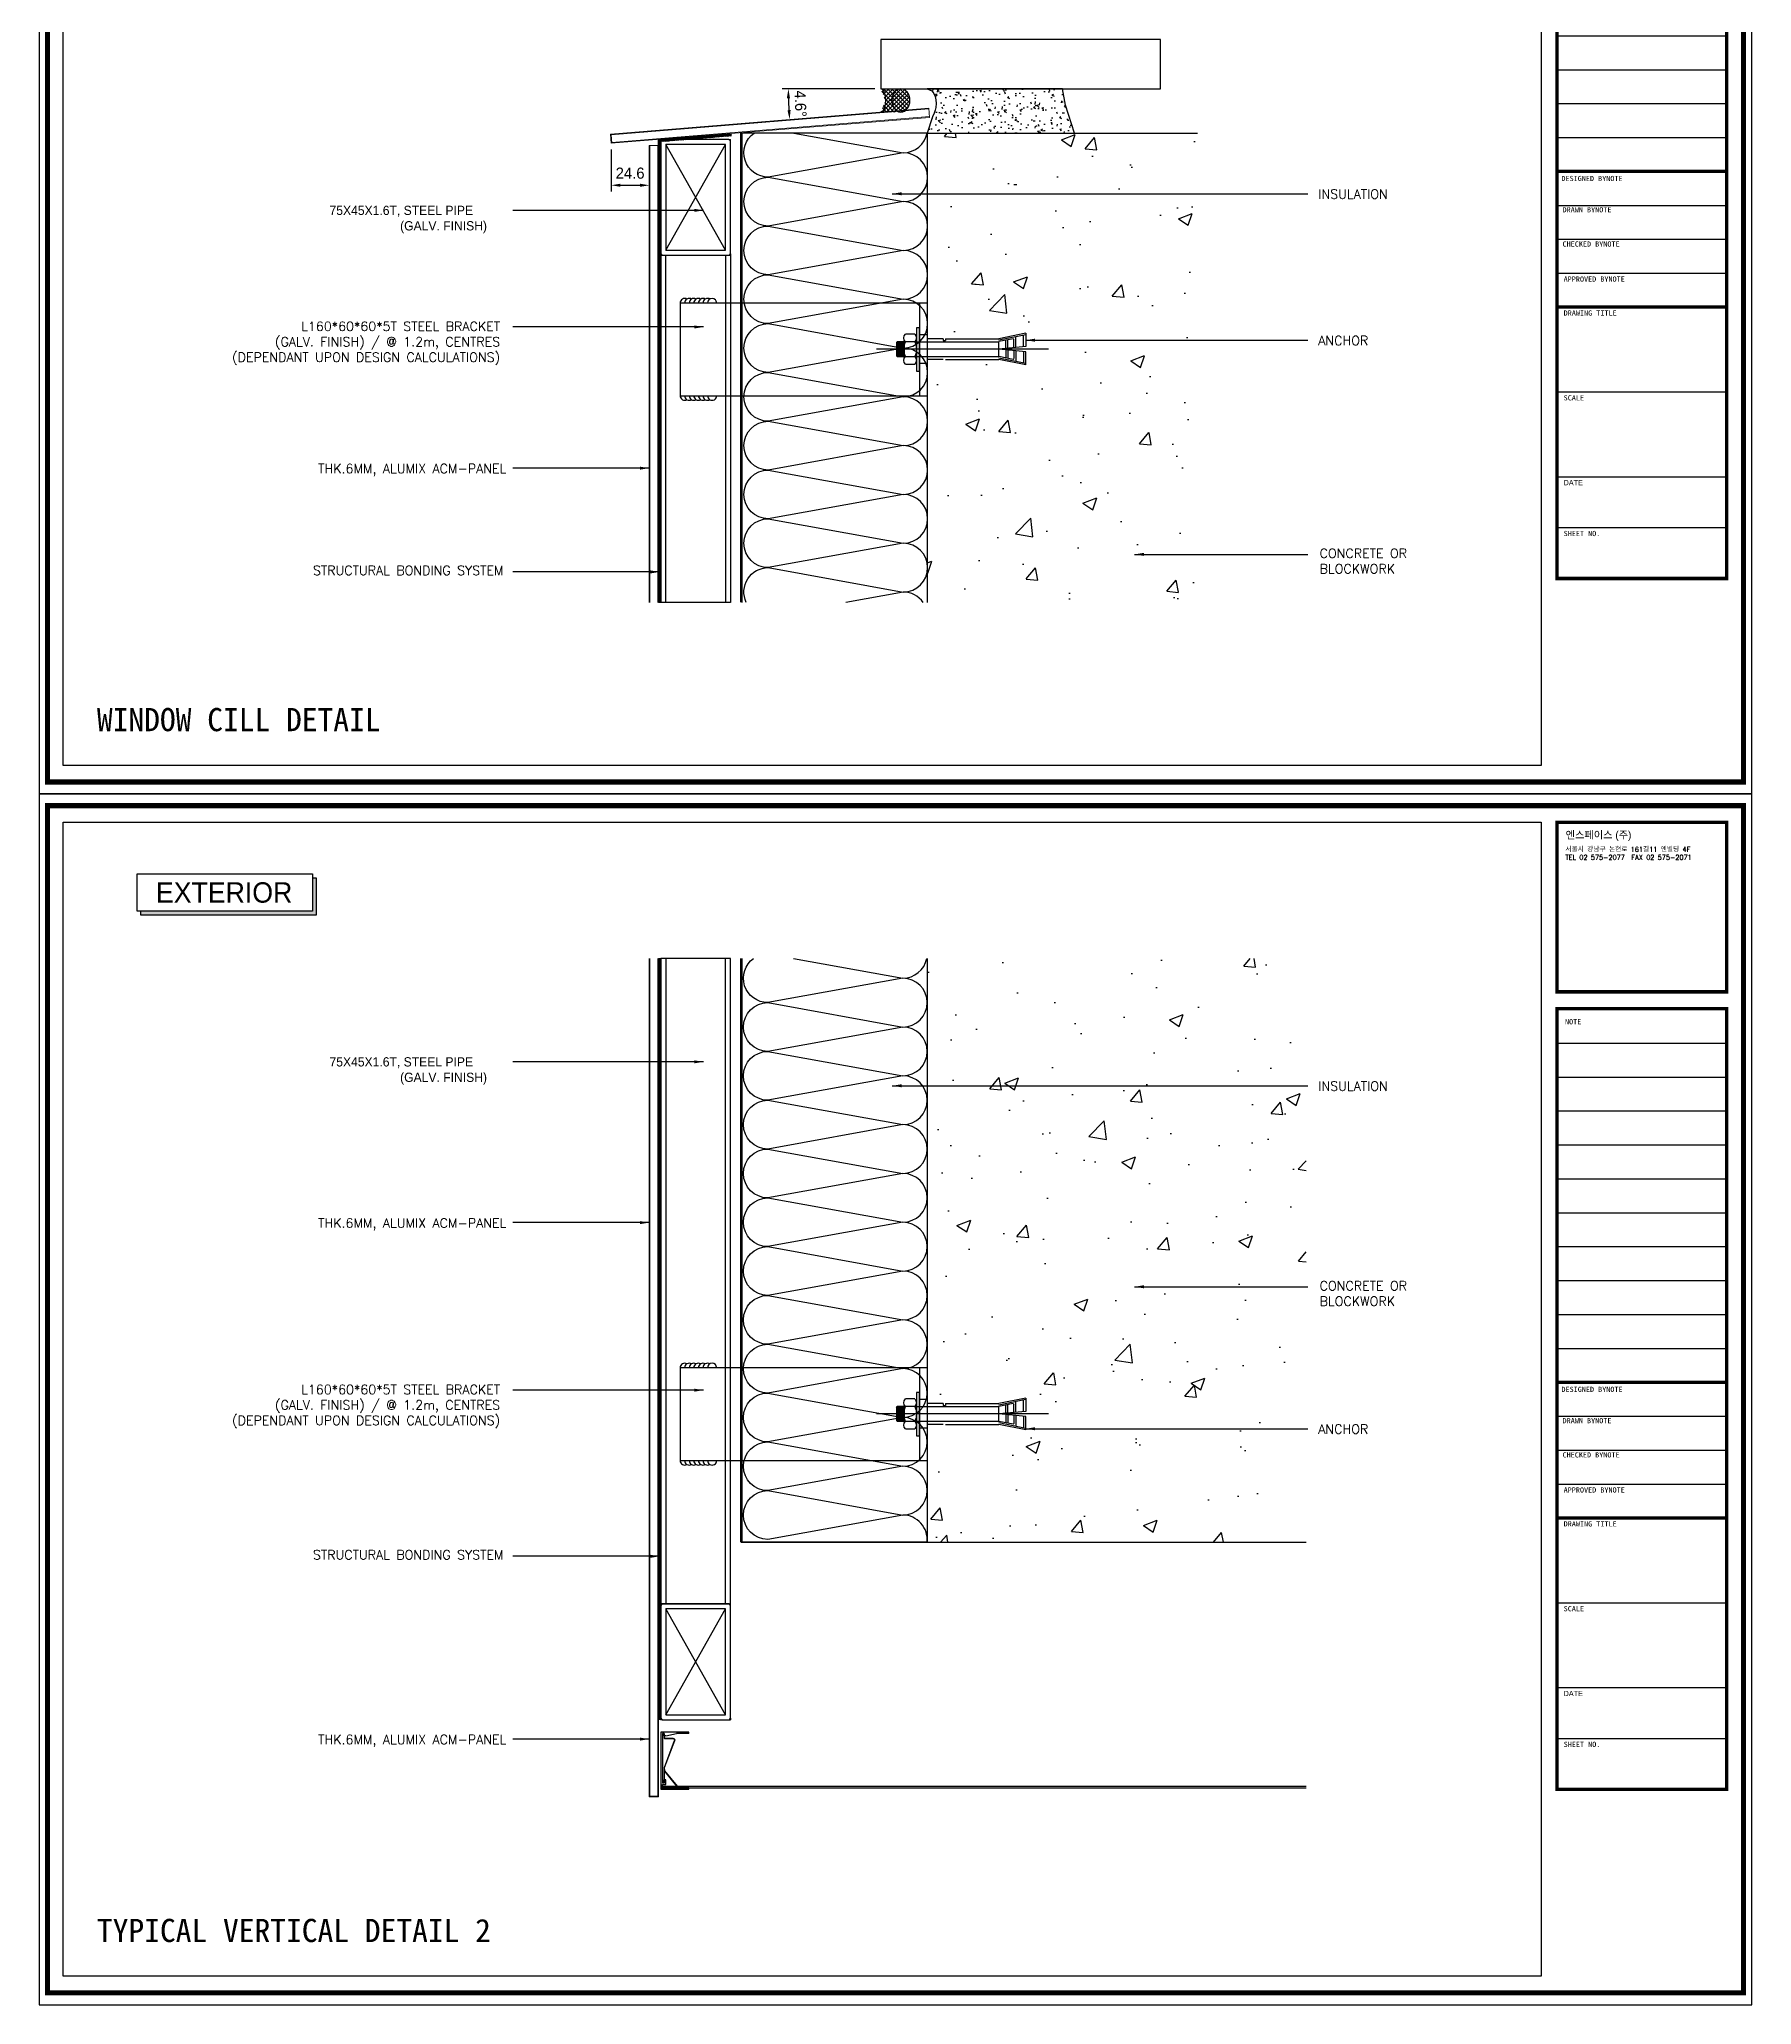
# Model space of a CAD drawing. Header units: millimetres. Extents: x 7297 to 60227, y -7497 to 19324.
# Drawn here: x 8487 to 9596, y 13225 to 14497 of the extents above; entities that cross this region are included whole.
import ezdxf

# ---------------------------------------------------------------- set-up
doc = ezdxf.new("R2010")
doc.units = ezdxf.units.MM
doc.linetypes.add('HIDDEN', pattern=[0.375, 0.25, -0.125])
doc.layers.add('NS_AL_PANEL', color=32, linetype='Continuous', lineweight=9)
for name, color, linetype in [('NS_BRACKET_NUTS', 1, 'Continuous'), ('NS_COL_L-GREY', 8, 'Continuous'), ('NS_COL_MAGENTA', 6, 'Continuous'), ('NS_COL_WHITE', 7, 'Continuous'), ('NS_CON', 8, 'Continuous'), ('NS_CON_LINE', 2, 'Continuous'), ('NS_DIM', 1, 'Continuous'), ('NS_FORM', 7, 'Continuous'), ('NS_FRAME', 253, 'Continuous'), ('NS_GASKET_3M', 150, 'Continuous'), ('NS_INSUL', 8, 'Continuous'), ('NS_PIPE_FRAME', 2, 'Continuous'), ('NS_TEXT', 2, 'Continuous'), ('NS_TEXT_TITLE', 141, 'Continuous'), ('NS_WATERPROOF', 150, 'Continuous'), ('NS_WELD', 1, 'Continuous')]:
    doc.layers.add(name, color=color, linetype=linetype)
doc.styles.add('Expo M', font='Expo M.ttf')
doc.styles.add('HGTXT', font='romans.shx', dxfattribs={"bigfont": 'whgtxt.shx'})
doc.styles.add('HY울릉도L', font='')
doc.styles.add('style1', font='simplex.shx')
doc.styles.get('HY울릉도L').set_extended_font_data('Dotum')
doc.dimstyles.new('N-SPACE', dxfattribs={"dimscale": 4, "dimtxt": 1.8, "dimasz": 1.5, "dimexe": 1, "dimexo": 1, "dimgap": 1, "dimtad": 1, "dimtoh": 1, "dimdec": 1, "dimzin": 1, "dimdsep": 46, "dimtxsty": 'Expo M', "dimcen": 2, "dimclrd": 1, "dimclre": 1, "dimclrt": 2, "dimadec": 1, "dimazin": 0, "dimtfac": 1, "dimtdec": 1, "dimtix": 1, "dimtmove": 1, "dimatfit": 3, "dimfxl": 1, "dimtolj": 1, "dimtzin": 1, "dimarcsym": 0})
pattern_1 = [(135, (-3930668.807, 3565642.4076), (-1.3258252147, -1.3258252147), []), (225, (-3930668.807, 3565642.4076), (1.3258252147, -1.3258252147), [])]

# ---------------------------------------------------------------- blocks, each defined once
blk = doc.blocks.new('AL-TEMPLATE')
at = {"color": 8}
for p, q in [((2716.82, 1392.97), (2800.02, 1392.97)), ((2716.82, 1376.33), (2800.02, 1376.33)), ((2716.82, 1359.69), (2800.02, 1359.69)), ((2716.82, 1343.05), (2800.02, 1343.05)), ((2716.82, 1326.41), (2800.02, 1326.41)), ((2716.82, 1309.77), (2800.02, 1309.77)), ((2716.82, 1293.13), (2800.02, 1293.13)), ((2716.82, 1276.49), (2800.02, 1276.49)), ((2716.82, 1259.85), (2800.02, 1259.85)), ((2716.82, 1243.21), (2800.02, 1243.21)), ((2716.82, 1209.93), (2800.02, 1209.93)), ((2716.82, 1193.29), (2800.02, 1193.29)), ((2716.82, 1176.65), (2800.02, 1176.65)), ((2716.82, 1118.41), (2800.02, 1118.41)), ((2716.82, 1076.81), (2800.02, 1076.81)), ((2716.82, 1051.85), (2800.02, 1051.85))]:
    blk.add_line(p, q, dxfattribs=at)
at = {"color": 7, "ltscale": 2}
blk.add_lwpolyline([(1972.34, 1515.25), (1972.34, 921.25), (2812.34, 921.25), (2812.34, 1515.25)], close=True, dxfattribs=at)
at = {"color": 8}
for points, const_width in [([(1976.34, 1509.45), (2808.34, 1509.45), (2808.34, 927.05), (1976.34, 927.05)], 2.5), ([(2716.82, 1501.32), (2800.02, 1501.32), (2800.02, 1418.12), (2716.82, 1418.12)], 1.66), ([(2716.82, 1409.8), (2800.02, 1409.8), (2800.02, 1026.89), (2716.82, 1026.89)], 1.66)]:
    blk.add_lwpolyline(points, close=True, dxfattribs=dict(at, const_width=const_width))
at = {"color": 9}
blk.add_lwpolyline([(1984.07, 1501.32), (2709.08, 1501.32), (2709.08, 935.18), (1984.07, 935.18)], close=True, dxfattribs=at)
at = {"color": 8, "const_width": 1.66}
for points in [[(2716.82, 1226.57), (2800.02, 1226.57)], [(2716.82, 1160.01), (2800.02, 1160.01)]]:
    blk.add_lwpolyline(points, dxfattribs=at)
at = {"color": 146, "true_color": 0x105689, "insert": (2721.06, 1496.93), "char_height": 3.6698, "attachment_point": 1, "style": 'HGTXT'}
blk.add_mtext('{\\fExpo M|b0|i0|c129|p18;엔스페이스 (주)}', dxfattribs=at)
at = {"insert": (2720.94, 1489.17), "char_height": 2.3487, "attachment_point": 1, "style": 'HGTXT'}
blk.add_mtext('서울시 강남구 논현로 161길11 엔빌딩 4F\\PTEL 02 575-2077  FAX 02 575-2071', dxfattribs=at)
at = {"color": 8, "attachment_point": 1}
for s, insert, char_height, width in [('NOTE', (2720.76, 1404.73), 2.556, 438.9676), ('DESIGNED BYNOTE', (2719.01, 1224.39), 2.5559, 438.9676), ('DRAWN BYNOTE', (2719.56, 1209.04), 2.5559, 438.9676), ('CHECKED BYNOTE', (2719.56, 1192.25), 2.5559, 438.9676), ('APPROVED BYNOTE', (2720.1, 1175.04), 2.5559, 438.9676), ('DRAWING TITLE', (2720.1, 1158.4), 2.5559, 438.9675), ('SCALE', (2720.1, 1116.8), 2.556, 438.9675), ('{\\fﾱﾼﾸﾲ|b0|i0|c129|p49;DATE}', (2720.1, 1075.2), 2.5559, 438.9675), ('SHEET NO.', (2720.1, 1050.24), 2.556, 438.9675)]:
    blk.add_mtext(s, dxfattribs=dict(at, insert=insert, char_height=char_height, width=width))
blk = doc.blocks.new('A$C483961A2')
for p, q in [((0, 36), (0, 37)), ((0, 37), (8, 37)), ((0, 36), (8, 36)), ((8, 37), (15.8, 37)), ((14.8, 34.5), (8, 36)), ((14.8, 34.5), (15.8, 34.5)), ((15.8, 37), (17, 37)), ((17, 37), (18, 37)), ((18, 37), (18, 0)), ((0, 2), (0, 1.8)), ((0, 0), (0, 1)), ((0, 1), (14.8, 1)), ((11.7, 1.8), (11.7, 1)), ((14.8, 3), (14.8, 6)), ((14.8, 6), (15.8, 6)), ((17, 3), (14.8, 3)), ((14.8, 1), (17, 1)), ((15.8, 4), (15.8, 6)), ((15.8, 4), (17, 4)), ((17, 1), (17, 3)), ((18, 0), (0, 0))]:
    blk.add_line(p, q)
for points in [[(9.3, 31.3), (15.8, 13.8)], [(9.4, 31.4), (16, 13.9), (16, 4)], [(15.8, 34.5), (15.8, 36), (17, 36), (17, 4)], [(16, 13.9), (15.8, 11.8), (7.6, 1.8), (0, 1.8)], [(15.8, 13.8), (15.6, 11.9), (7.5, 2), (0, 2)], [(15.8, 11.8), (15.8, 4)]]:
    blk.add_lwpolyline(points)
for points in [[(15.8, 36), (15.8, 33.6, -0.414214), (15.3, 33.1), (10.3, 33.1)], [(16, 36), (16, 33.4, -0.414214), (15.5, 32.9), (10.3, 32.9)]]:
    blk.add_lwpolyline(points, format="xyb")
for radius in [1.2, 1]:
    blk.add_arc((10.3, 31.9), radius, 90, 213.4573)
blk = doc.blocks.new('al-anchor')
for p, q in [((450.1, 842.4), (450.1, 731)), ((439.9, 827.7), (443.4, 810.2)), ((439.9, 827.7), (448.5, 827.7)), ((440.8, 827.7), (444.3, 810.3)), ((448.5, 827.7), (450.1, 810.2)), ((451.8, 827.7), (450.1, 810.2)), ((460.4, 827.7), (451.8, 827.7)), ((459.4, 827.7), (455.9, 810.3)), ((460.4, 827.7), (456.9, 810.3)), ((448.6, 826.2), (441.2, 826.2)), ((449.1, 821.3), (442.1, 821.3)), ((443.5, 819.5), (445.3, 810.3)), ((449.2, 820), (444, 820)), ((449.6, 816.1), (444.1, 816.1)), ((449.7, 814.8), (444.4, 814.8)), ((450.6, 814.8), (455.9, 814.8)), ((450.7, 816.1), (456.1, 816.1)), ((451.1, 820), (456.3, 820)), ((451.2, 821.3), (458.2, 821.3)), ((451.7, 826.2), (459.1, 826.2)), ((456.8, 819.5), (455, 810.3)), ((443.4, 775.8), (443.4, 810.2)), ((445.4, 755.9), (445.4, 810.2)), ((445.4, 810.2), (454.9, 810.2)), ((454.9, 755.9), (454.9, 810.2)), ((456.9, 775.8), (456.9, 810.3)), ((440.9, 763.9), (440.9, 758.9)), ((459.4, 763.9), (440.9, 763.9)), ((443.4, 774.2), (443.4, 763.9)), ((455.7, 774.2), (455.7, 775.8)), ((456.9, 775.8), (455.7, 775.8)), ((456.9, 774.2), (455.7, 774.2)), ((456.9, 774.2), (456.9, 763.9)), ((459.4, 763.9), (459.4, 758.9)), ((440.4, 749.9), (440.4, 755.9)), ((445.4, 744.4), (445.4, 755.9)), ((454.9, 755.9), (454.9, 744.4)), ((459.9, 755.9), (459.9, 749.9)), ((454.9, 748.9), (445.4, 748.9)), ((454.9, 748.4), (445.4, 748.4)), ((454.9, 747.9), (445.4, 747.9)), ((454.9, 747.4), (445.4, 747.4)), ((454.9, 746.9), (445.4, 746.9)), ((454.9, 746.4), (445.4, 746.4)), ((454.9, 745.9), (445.4, 745.9)), ((454.9, 745.4), (445.4, 745.4)), ((454.9, 744.9), (445.4, 744.9)), ((454.9, 744.4), (445.4, 744.4)), ((445.4, 744.4), (445.9, 743.9)), ((454.4, 743.9), (445.9, 743.9)), ((454.4, 743.9), (454.9, 744.4))]:
    blk.add_line(p, q)
blk.add_lwpolyline([(436, 758.9), (464, 758.9), (464, 756.9), (436, 756.9)], close=True)
for centre, radius, start, end in [((444, 819.5), 0.513, 91.5299, 176.3045), ((456.3, 819.5), 0.513, 3.6955, 88.4701), ((442.9, 753.3), 3.58, 45.683, 134.317), ((450.1, 745.3), 11.6, 65.7903, 114.2097), ((457.4, 753.3), 3.58, 45.683, 134.317), ((442.9, 752.4), 3.58, 225.683, 314.317), ((450.1, 760.4), 11.6, 245.7903, 294.2097), ((457.4, 752.4), 3.58, 225.683, 314.317)]:
    blk.add_arc(centre, radius, start, end)
blk = doc.blocks.new('*D935')
at = {"layer": 'NS_DIM', "color": 1, "lineweight": -2, "transparency": 16777216}
for p, q in [((8857.3, 14425.9), (8857.3, 14398.7)), ((8882, 14424.5), (8882, 14398.7)), ((8863.3, 14402.7), (8876, 14402.7))]:
    blk.add_line(p, q, dxfattribs=at)
at = {"layer": 'NS_DIM', "color": 1, "transparency": 16777216}
for points in [[(8863.3, 14403.7), (8863.3, 14401.7), (8857.3, 14402.7)], [(8876, 14403.7), (8876, 14401.7), (8882, 14402.7)]]:
    blk.add_solid(points, dxfattribs=at)
at = {"layer": 'NS_DIM', "color": 2, "transparency": 16777216, "insert": (8869.6, 14410.5), "char_height": 7.2, "attachment_point": 5, "style": 'Expo M'}
blk.add_mtext('\\A1;24.6', dxfattribs=at)
blk = doc.blocks.new('*D934')
at = {"layer": 'NS_DIM', "color": 1, "lineweight": -2, "transparency": 16777216}
blk.add_line((9028, 14465.1), (8968.1, 14465.1), dxfattribs=at)
blk.add_arc((9216.5, 14465.1), 244.5, 181.4061, 183.2427, dxfattribs=at)
at = {"layer": 'NS_DIM', "color": 1, "transparency": 16777216}
for points in [[(8971.1, 14459.1), (8973.1, 14459.1), (8972.1, 14465.1)], [(8973.5, 14451.4), (8971.5, 14451.2), (8972.9, 14445.3)]]:
    blk.add_solid(points, dxfattribs=at)
at = {"layer": 'NS_DIM', "color": 2, "transparency": 16777216, "insert": (8979.9, 14455.5), "char_height": 7.2, "attachment_point": 5, "rotation": 272.3244, "style": 'Expo M'}
blk.add_mtext('\\A1;4.6°', dxfattribs=at)
blk = doc.blocks.new('*U99')
for p, q in [((1, 75), (0, 75)), ((0, 74), (0, 75)), ((0, 74), (0, 1)), ((44, 75), (1, 75)), ((3.2, 3.2), (41.8, 71.8)), ((41.8, 3.2), (3.2, 71.8)), ((44, 75), (45, 75)), ((45, 74), (45, 75)), ((45, 1), (45, 74)), ((0, 1), (0, 0)), ((1, 0), (0, 0)), ((45, 1), (45, 0)), ((1, 0), (44, 0)), ((44, 0), (45, 0))]:
    blk.add_line(p, q)
blk.add_lwpolyline([(3.2, 71.8), (3.2, 3.2), (41.8, 3.2), (41.8, 71.8)], close=True)
for centre, start, end in [((1, 74), 90, 180), ((44, 74), 0, 90), ((1, 1), 180, 270), ((44, 1), 270, 0)]:
    blk.add_arc(centre, 1, start, end)
blk = doc.blocks.new('*U144')
blk.add_lwpolyline([(0, 0), (45, 0), (45, 418), (0, 418)], close=True)
at = {"linetype": 'HIDDEN'}
blk.add_lwpolyline([(3.2, 0), (41.8, 0), (41.8, 418), (3.2, 418)], close=True, dxfattribs=at)
blk = doc.blocks.new('*U145')
blk.add_lwpolyline([(0, 0), (45, 0), (45, 224.8), (0, 224.8)], close=True)
at = {"linetype": 'HIDDEN'}
blk.add_lwpolyline([(3.2, 0), (41.8, 0), (41.8, 224.8), (3.2, 224.8)], close=True, dxfattribs=at)

msp = doc.modelspace()

# ---------------------------------------------------------------- hatches: boundary and pattern name
at = {"layer": 'NS_COL_L-GREY'}
h = msp.add_hatch(dxfattribs=at)
h.set_pattern_fill('NET', color=256, scale=15, angle=135, style=0)
h.set_pattern_definition(pattern_1)
edge = h.paths.add_edge_path()
edge.add_ellipse((9044.93, 14457.62), major_axis=(0, -7.5), ratio=0.7810297, start_angle=0, end_angle=360, ccw=False)
edge.add_line((9039.08, 14457.62), (9034.95, 14457.62))
edge.add_ellipse((9031.95, 14457.62), major_axis=(0, 7.5), ratio=0.4, start_angle=180, end_angle=360)
edge.add_line((9031.95, 14465.12), (9046.12, 14465.12))
edge.add_line((9046.12, 14465.12), (9046.25, 14464.91))
h = msp.add_hatch(dxfattribs=at)
h.set_pattern_fill('NET', color=256, scale=15, angle=135, style=0)
h.set_pattern_definition(pattern_1)
edge = h.paths.add_edge_path()
edge.add_ellipse((9044.93, 14457.62), major_axis=(0, -7.5), ratio=0.7810297, start_angle=0, end_angle=360, ccw=False)
edge.add_line((9044.93, 14450.12), (9031.95, 14450.12))
edge.add_ellipse((9031.95, 14457.62), major_axis=(0, 7.5), ratio=0.4, start_angle=180, end_angle=360)
edge.add_line((9034.95, 14457.62), (9039.08, 14457.62))
h = msp.add_hatch(dxfattribs=at)
h.set_pattern_fill('AR-CONC', color=256, scale=2, style=0)
h.set_pattern_definition([(310, (-3947674.892, -3554594.728), (14.345203652, 1.2550427), [1.5, -16.5]), (5, (-3947674.892, -3554594.728), (-2.775026672, -15.043842674), [1.2, -13.2]), (259.5486, (-3947673.697, -3554594.624), (11.570187634, -13.78879084), [1.2748038, -14.02284224]), (313.8158, (-3947674.892, -3554598.728), (21.34482097, 3.310380287), [2.25, -24.75]), (263.3644, (-3947673.113, -3554598.452), (18.69325411, -19.48235742), [1.91220576, -21.03426]), (8.8158, (-3947674.892, -3554598.728), (18.6932389, -19.48237202), [1.8, -19.8]), (339, (-3947672.892, -3554597.728), (11.938141042, 8.052377813), [1.5, -16.5]), (34, (-3947672.892, -3554597.728), (4.86630664, -14.5030009), [1.2, -13.2]), (288.5486, (-3947671.897, -3554597.057), (16.80445257, -6.450609934), [1.2748038, -14.02284224]), (322.5, (-3947674.892, -3554594.7283), (0.2431971063, -6.6578770766), [0, -13.04, 0, -13.4, 0, -13.25]), (352.5, (-3947674.892, -3554594.728), (5.261390749, -7.888234238), [0, -7.64, 0, -12.74, 0, -5.05]), (32.5, (-3947679.352, -3554594.7283), (10.6764487234, 0.4510974347), [0, -5, 0, -15.6, 0, -20.7]), (42.5, (-3947681.352, -3554594.728), (11.663723387, -2.002099647), [0, -6.5, 0, -10.36, 0, -14.7])])
h.paths.add_polyline_path([(9061.95, 14436.54), (9069.44, 14436.54), (9157.34, 14436.54), (9151.61, 14454.6), (9149.65, 14465.12), (9082.05, 14465.12), (9061.95, 14465.12), (9065.06, 14463.86), (9066.23, 14462.16), (9067.03, 14460.19), (9067.51, 14458.1), (9067.69, 14455.61), (9067.48, 14452.99), (9067.13, 14451.4), (9066.42, 14449.47), (9065.43, 14447.08)])
at = {"layer": 'NS_COL_MAGENTA'}
msp.add_hatch(color=256, dxfattribs=at).paths.add_polyline_path([(8666.29, 13954.2), (8663.89, 13954.2), (8663.89, 13932.66), (8552.86, 13932.66), (8552.86, 13930.1), (8666.29, 13930.1)])
at = {"layer": 'NS_CON'}
h = msp.add_hatch(dxfattribs=at)
h.set_pattern_fill('AR-CONC', color=256, scale=0.5, style=0)
h.set_pattern_definition([(50, (10929.86, 11170.254), (91.0923, -7.9695), [9.525, -104.775]), (355, (10929.86, 11170.25), (-17.6217, 95.5284), [7.62, -83.8203]), (100.4514, (10937.45, 11169.59), (73.4706, 87.5589), [8.095, -89.0451]), (46.1842, (10929.86, 11195.65), (135.5395, -21.021), [14.2875, -157.1625]), (96.6356, (10941.15, 11193.9), (118.702, 123.713), [12.1425, -133.568]), (351.184, (10929.86, 11195.65), (118.702, 123.713), [11.43, -125.73]), (21, (10942.56, 11189.304), (75.8072, -51.1326), [9.525, -104.775]), (326, (10942.56, 11189.3), (30.901, 92.094), [7.62, -83.82]), (71.4514, (10948.874, 11185.04), (106.7082, 40.9614), [8.095, -89.045]), (37.5, (10929.857, 11170.254), (1.5443, 42.27752), [0, -82.804, 0, -85.09, 0, -84.1375]), (7.5, (10929.857, 11170.254), (33.40983, 50.0903), [0, -48.514, 0, -80.899, 0, -32.0675]), (327.5, (10901.536, 11170.254), (67.7953, -2.86437), [0, -31.75, 0, -99.06, 0, -131.445]), (317.5, (10888.836, 11170.254), (74.0646, 12.7132), [0, -41.275, 0, -65.786, 0, -93.345])])
h.paths.add_polyline_path([(9236.95, 14436.54), (9061.95, 14436.54), (9061.95, 14132.57), (9236.95, 14132.57)])
h = msp.add_hatch(dxfattribs=at)
h.set_pattern_fill('AR-CONC', color=256, scale=0.5, style=0)
h.set_pattern_definition([(50, (10926.964, 11214.2), (91.0923, -7.9695), [9.525, -104.775]), (355, (10926.96, 11214.2), (-17.6217, 95.5284), [7.62, -83.8203]), (100.4514, (10934.555, 11213.54), (73.4706, 87.5589), [8.095, -89.045]), (46.1842, (10926.96, 11239.6), (135.5395, -21.021), [14.2875, -157.1625]), (96.6356, (10938.26, 11237.85), (118.702, 123.713), [12.1425, -133.568]), (351.184, (10926.96, 11239.6), (118.702, 123.713), [11.43, -125.73]), (21, (10939.664, 11233.25), (75.8072, -51.1326), [9.525, -104.775]), (326, (10939.66, 11233.25), (30.901, 92.094), [7.62, -83.82]), (71.4514, (10945.98, 11228.99), (106.7082, 40.9614), [8.095, -89.045]), (37.5, (10926.964, 11214.203), (1.5443, 42.27752), [0, -82.804, 0, -85.09, 0, -84.1375]), (7.5, (10926.964, 11214.203), (33.4098, 50.0903), [0, -48.514, 0, -80.899, 0, -32.0675]), (327.5, (10898.643, 11214.203), (67.7953, -2.86437), [0, -31.75, 0, -99.06, 0, -131.445]), (317.5, (10885.943, 11214.2), (74.0646, 12.7132), [0, -41.275, 0, -65.786, 0, -93.345])])
h.paths.add_polyline_path([(9061.95, 13524.08), (9306.95, 13524.08), (9307.71, 13902.05), (9061.95, 13902.05)])
at = {"layer": 'NS_GASKET_3M'}
h = msp.add_hatch(dxfattribs=at)
h.set_pattern_fill('NET3', color=256, scale=0.3, style=0)
h.set_pattern_definition([(0, (-7072.4301, -2175.8261), (0, 0.9525), []), (60, (-7072.4301, -2175.8261), (-0.824889197, 0.47625), []), (120, (-7072.4301, -2175.8261), (-0.824889197, -0.47625), [])])
h.paths.add_polyline_path([(8889.55, 14432.27), (8887.95, 14432.27), (8887.95, 14132.57), (8889.55, 14132.57)])
h = msp.add_hatch(dxfattribs=at)
h.set_pattern_fill('NET3', color=256, scale=0.3, angle=-1, style=0)
h.set_pattern_definition([(359, (-7359.6534, -1920.0736), (0.016623417, 0.95235493), []), (59, (-7359.6534, -1920.0736), (-0.816451854, 0.490573766), []), (119, (-7359.6534, -1920.0736), (-0.83307527, -0.461781163), [])])
h.paths.add_polyline_path([(8935.18, 14434.61), (8935.05, 14436.21), (8890.2, 14432.56), (8890.33, 14430.96)])
h = msp.add_hatch(dxfattribs=at)
h.set_pattern_fill('NET3', color=256, scale=0.3, style=0)
h.set_pattern_definition([(0, (-7072.4301, -2109.3813), (0, 0.9525), []), (60, (-7072.4301, -2109.3813), (-0.824889197, 0.47625), []), (120, (-7072.4301, -2109.3813), (-0.824889197, -0.47625), [])])
h.paths.add_polyline_path([(8889.55, 13902.05), (8887.95, 13902.05), (8887.95, 13409.08), (8889.55, 13409.08)])

# ---------------------------------------------------------------- linework, layer by layer
at = {"layer": 'NS_AL_PANEL'}
for p, q in [((8856.82, 14435.86), (9062.97, 14452.63)), ((8857.31, 14429.88), (9063.46, 14446.65)), ((8857.36, 14435.41), (9063.01, 14452.13)), ((8857.76, 14430.42), (9063.42, 14447.15)), ((9063.46, 14446.65), (9062.97, 14452.63)), ((8856.82, 14435.86), (8857.31, 14429.88)), ((8857.36, 14435.41), (8857.81, 14429.92)), ((8881.95, 14428.51), (8881.95, 14132.57)), ((8881.95, 14428.51), (8887.95, 14428.51)), ((8882.45, 14428.51), (8882.45, 14132.57)), ((8887.45, 14132.57), (8887.45, 14428.51)), ((8887.95, 14132.57), (8887.95, 14428.51)), ((8881.95, 13359.08), (8881.95, 13902.05)), ((8882.45, 13359.58), (8882.45, 13902.05)), ((8887.45, 13359.58), (8887.45, 13902.05)), ((8887.95, 13359.08), (8887.95, 13902.05)), ((8881.95, 13359.08), (8887.95, 13359.08)), ((8882.45, 13359.58), (8887.95, 13359.58))]:
    msp.add_line(p, q, dxfattribs=at)
at = {"layer": 'NS_BRACKET_NUTS'}
for p, q in [((9056.95, 14326.43), (9056.95, 14266.43)), ((9056.95, 13636.96), (9056.95, 13576.95))]:
    msp.add_line(p, q, dxfattribs=at)
for points in [[(9061.95, 14326.43), (8901.95, 14326.43), (8901.95, 14266.43), (9061.95, 14266.43)], [(9061.95, 13636.96), (8901.95, 13636.96), (8901.95, 13576.95), (9061.95, 13576.95)]]:
    msp.add_lwpolyline(points, dxfattribs=at)
at = {"layer": 'NS_COL_L-GREY'}
for p, q in [((9307.33, 13365.92), (8889.85, 13365.92)), ((8889.85, 13365.08), (9307.33, 13365.08))]:
    msp.add_line(p, q, dxfattribs=at)
msp.add_lwpolyline([(9031.95, 14465.12), (9212.95, 14465.12), (9212.95, 14497.12), (9031.95, 14497.12)], close=True, dxfattribs=at)
msp.add_lwpolyline([(9061.95, 14436.54), (9069.44, 14436.54), (9157.34, 14436.54), (9151.61, 14454.6), (9149.65, 14465.12), (9082.05, 14465.12), (9061.95, 14465.12), (9065.06, 14463.86), (9066.23, 14462.16), (9067.03, 14460.19), (9067.51, 14458.1), (9067.69, 14455.61), (9067.48, 14452.99), (9067.13, 14451.4), (9066.42, 14449.47), (9065.43, 14447.08), (9061.95, 14436.54)], dxfattribs=at)
at = {"layer": 'NS_COL_L-GREY', "extrusion": (0, 0, -1)}
msp.add_ellipse((9031.95, 14457.62), major_axis=(0, 7.5), ratio=0.4, start_param=0, end_param=3.1415927, dxfattribs=at)
msp.add_ellipse((9044.93, 14457.62), major_axis=(0, -7.5), ratio=0.7810297, dxfattribs=at)
at = {"layer": 'NS_COL_MAGENTA'}
msp.add_lwpolyline([(8550.46, 13956.76), (8663.89, 13956.76), (8663.89, 13932.66), (8550.46, 13932.66)], close=True, dxfattribs=at)
msp.add_lwpolyline([(8663.89, 13954.2), (8666.29, 13954.2), (8666.29, 13930.1), (8552.86, 13930.1), (8552.86, 13932.66)], dxfattribs=at)
at = {"layer": 'NS_CON'}
msp.add_line((9061.95, 13524.08), (9307.33, 13524.08), dxfattribs=at)
at = {"layer": 'NS_CON_LINE'}
for q in [(9061.95, 14132.57), (9236.95, 14436.54)]:
    msp.add_line((9061.95, 14436.54), q, dxfattribs=at)
msp.add_lwpolyline([(9061.95, 13902.05), (9061.95, 13524.08)], dxfattribs=at)
at = {"layer": 'NS_GASKET_3M'}
for points in [[(8887.95, 14432.27), (8889.55, 14432.27), (8889.55, 14132.57), (8887.95, 14132.57)], [(8887.95, 13902.05), (8889.55, 13902.05), (8889.55, 13524.08), (8887.95, 13524.08)]]:
    msp.add_lwpolyline(points, close=True, dxfattribs=at)
msp.add_lwpolyline([(8935.18, 14434.61), (8890.33, 14430.96), (8890.2, 14432.56), (8935.05, 14436.21)], dxfattribs=at)
at = {"layer": 'NS_INSUL', "ltscale": 2}
for points in [[(8944.79, 14132.57, -0.5499325), (8959.08, 14155.1), (9046.44, 14139.3, 1), (9046.44, 14170.91), (8959.08, 14155.1, -1), (8959.08, 14186.71), (9046.44, 14170.91, 1), (9046.44, 14202.51), (8959.08, 14186.71, -1), (8959.08, 14218.31), (9046.44, 14202.51, 1), (9046.44, 14234.11), (8959.08, 14218.31, -1), (8959.08, 14249.91), (9046.44, 14234.11, 1), (9046.44, 14265.71), (8959.08, 14249.91, -1), (8959.08, 14281.51), (9046.44, 14265.71, 1), (9046.44, 14297.31), (8959.08, 14281.51, -1), (8959.08, 14313.11), (9046.44, 14297.31, 1), (9046.44, 14328.91), (8959.08, 14313.11, -1), (8959.08, 14344.71), (9046.44, 14328.91, 1), (9046.44, 14360.51), (8959.08, 14344.71, -1), (8959.08, 14376.32), (9046.44, 14360.51, 1), (9046.44, 14392.12), (8959.08, 14376.32, -1), (8959.08, 14407.92), (9046.44, 14392.12, 1), (9046.44, 14423.72), (8959.08, 14407.92, -0.7279741), (8949.84, 14436.54, -0.7279741)], [(8975.57, 14436.54), (9046.44, 14423.72, 0.3596179), (9061.95, 14436.54, 0.3596179)], [(9059.38, 14132.57, 0.2446499), (9046.44, 14139.3), (9009.2, 14132.57)], [(9046.15, 13699.62, 1), (9046.15, 13731.22), (8958.8, 13715.42, -1), (8958.8, 13747.02), (9046.15, 13731.22, 1), (9046.15, 13762.82), (8958.8, 13747.02, -1), (8958.8, 13778.62), (9046.15, 13762.82, 1), (9046.15, 13794.42), (8958.8, 13778.62, -1), (8958.8, 13810.22), (9046.15, 13794.42, 1), (9046.15, 13826.03), (8958.8, 13810.22, -1), (8958.8, 13841.83), (9046.15, 13826.03, 1), (9046.15, 13857.63), (8958.8, 13841.83, -1), (8958.8, 13873.43), (9046.15, 13857.63, 1), (9046.15, 13889.23), (8958.8, 13873.43, -0.7279741), (8949.56, 13902.05, -0.7279741)], [(8975.29, 13902.05), (9046.15, 13889.23, 0.3596179), (9061.67, 13902.05, 0.3596179)], [(9061.86, 13524.08, 0.4466962), (9046.15, 13541.61), (8958.8, 13525.81, -1), (8958.8, 13557.41), (9046.15, 13541.61, 1), (9046.15, 13573.21), (8958.8, 13557.41, -1), (8958.8, 13589.01), (9046.15, 13573.21, 1), (9046.15, 13604.82), (8958.8, 13589.01, -1), (8958.8, 13620.62), (9046.15, 13604.82, 1), (9046.15, 13636.42), (8958.8, 13620.62, -1), (8958.8, 13652.22), (9046.15, 13636.42, 1), (9046.15, 13668.02), (8958.8, 13652.22, -1), (8958.8, 13683.82), (9046.15, 13668.02, 1), (9046.15, 13699.62), (8958.8, 13683.82, -1), (8958.8, 13715.42), (9046.15, 13699.62, 1)]]:
    msp.add_lwpolyline(points, format="xyb", dxfattribs=at)
at = {"layer": 'NS_TEXT'}
for p, q in [((8942.24, 14132.57), (8942.24, 14436.54)), ((8942.24, 13524.08), (8942.24, 13902.05))]:
    msp.add_line(p, q, dxfattribs=at)
at = {"layer": 'NS_WATERPROOF'}
for p, q in [((9061.95, 14436.54), (8942.24, 14436.54)), ((9061.95, 13524.08), (8942.24, 13524.08))]:
    msp.add_line(p, q, dxfattribs=at)
at = {"layer": 'NS_WATERPROOF', "ltscale": 25, "const_width": 1}
for points in [[(8941.24, 14132.57), (8941.24, 14436.54)], [(8941.24, 14436.54), (9061.95, 14436.54)], [(8941.24, 13524.08), (8941.24, 13902.05)], [(8941.24, 13524.08), (9061.95, 13524.08)]]:
    msp.add_lwpolyline(points, dxfattribs=at)
at = {"layer": 'NS_WELD'}
for centre, start, end in [((8904.92, 14326.43), 60.00163, 180.00163), ((8907.88, 14326.43), 60.00163, 180.00163), ((8910.84, 14326.43), 60.00163, 180.00163), ((8913.8, 14326.43), 60.00163, 180.00163), ((8916.77, 14326.43), 60.00163, 180.00163), ((8919.73, 14326.43), 60.00163, 180.00163), ((8922.69, 14326.43), 0.00163, 180.00163), ((8904.92, 14266.43), 179.99837, 299.99837), ((8907.88, 14266.43), 179.99837, 299.99837), ((8910.84, 14266.43), 179.99837, 299.99837), ((8913.8, 14266.43), 179.99837, 299.99837), ((8916.77, 14266.43), 179.99837, 299.99837), ((8919.73, 14266.43), 179.99837, 299.99837), ((8922.69, 14266.43), 179.99837, 359.99837), ((8904.92, 13636.96), 60.00163, 180.00163), ((8907.88, 13636.96), 60.00163, 180.00163), ((8910.84, 13636.96), 60.00163, 180.00163), ((8913.8, 13636.96), 60.00163, 180.00163), ((8916.77, 13636.96), 60.00163, 180.00163), ((8919.73, 13636.96), 60.00163, 180.00163), ((8922.69, 13636.96), 0.00163, 180.00163), ((8904.92, 13576.95), 179.99837, 299.99837), ((8907.88, 13576.95), 179.99837, 299.99837), ((8910.84, 13576.95), 179.99837, 299.99837), ((8913.8, 13576.95), 179.99837, 299.99837), ((8916.77, 13576.95), 179.99837, 299.99837), ((8919.73, 13576.95), 179.99837, 299.99837), ((8922.69, 13576.95), 179.99837, 359.99837)]:
    msp.add_arc(centre, 2.96, start, end, dxfattribs=at)

# ---------------------------------------------------------------- block references
at = {"layer": 'NS_BRACKET_NUTS', "xscale": -1, "rotation": 270}
for p in [(8298.08, 13846.43), (8298.08, 13156.95)]:
    msp.add_blockref('al-anchor', p, dxfattribs=at)
at = {"layer": 'NS_COL_WHITE', "xscale": -1}
msp.add_blockref('A$C483961A2', (8907.55, 13364.08), dxfattribs=at)
at = {"layer": 'NS_FORM', "xscale": 1.32, "yscale": 1.32, "zscale": 1.32}
for p in [(5883.55, 12792.58), (5883.55, 12008.5)]:
    msp.add_blockref('AL-TEMPLATE', p, dxfattribs=at)
at = {"layer": 'NS_FRAME', "xscale": -1, "rotation": 180}
msp.add_blockref('*U145', (8889.55, 14357.39), dxfattribs=at)
at = {"layer": 'NS_FRAME'}
msp.add_blockref('*U144', (8889.55, 13484.08), dxfattribs=at)
at = {"layer": 'NS_PIPE_FRAME'}
for p in [(8889.55, 14357.39), (8889.55, 13409.08)]:
    msp.add_blockref('*U99', p, dxfattribs=at)

# ---------------------------------------------------------------- texts
at = {"layer": 'NS_TEXT', "char_height": 6, "style": 'style1'}
for s, insert, width, attachment_point in [('\\pxql;INSULATION', (9378.2, 14400.01), 63.0132, 3), ('\\pi57.67;{\\fHY울릉도L|b0|i0|c129|p18;75X45X1.6T, STEEL PIPE\\P\\pi103.38;(GALV. FINISH)}', (8617.29, 14389.45), 174.1854, 1), ('\\pxqr;L160*60*60*5T STEEL BRACKET \\P(GALV. FINISH) / @ 1.2m, CENTRES\\P(DEPENDANT UPON DESIGN CALCULATIONS)', (8586.28, 14314.37), 199.1516, 1), ('\\pxql;ANCHOR', (9378.2, 14305.16), 63.0132, 3), ('\\pxqr;THK.6MM, ALUMIX ACM-PANEL', (8636.94, 14222.24), 152.5309, 1), ('\\pxql;CONCRETE OR \\PBLOCKWORK', (9463.71, 14167.35), 147.6327, 3), ('\\pxqr;STRUCTURAL BONDING SYSTEM', (8640.01, 14156.33), 147.6327, 1), ('\\pi57.67;{\\fHY울릉도L|b0|i0|c129|p18;75X45X1.6T, STEEL PIPE\\P\\pi103.38;(GALV. FINISH)}', (8617.29, 13838.08), 174.1854, 1), ('\\pxql;INSULATION', (9378.2, 13822.41), 63.0132, 3), ('\\pxqr;THK.6MM, ALUMIX ACM-PANEL', (8636.94, 13733.71), 152.5309, 1), ('\\pxql;CONCRETE OR \\PBLOCKWORK', (9463.71, 13693.07), 147.6327, 3), ('\\pxqr;L160*60*60*5T STEEL BRACKET \\P(GALV. FINISH) / @ 1.2m, CENTRES\\P(DEPENDANT UPON DESIGN CALCULATIONS)', (8586.28, 13625.91), 199.1516, 1), ('\\pxql;ANCHOR', (9378.2, 13600.25), 63.0132, 3), ('\\pxqr;STRUCTURAL BONDING SYSTEM', (8640.01, 13518.89), 147.6327, 1), ('\\pxqr;THK.6MM, ALUMIX ACM-PANEL', (8636.94, 13399.26), 152.5309, 1)]:
    msp.add_mtext(s, dxfattribs=dict(at, insert=insert, width=width, attachment_point=attachment_point))
at = {"layer": 'NS_TEXT_TITLE'}
for s, p in [('WINDOW CILL DETAIL', (8524.34, 14049.2)), ('TYPICAL VERTICAL DETAIL 2', (8524.34, 13265.12))]:
    msp.add_text(s, height=15, dxfattribs=at).set_placement(p)
at = {"layer": 'NS_TEXT_TITLE', "style": 'HY울릉도L'}
msp.add_text('EXTERIOR', height=13.2, dxfattribs=at).set_placement((8562.58, 13938.17))

# ---------------------------------------------------------------- dimensions: what is measured, and where the dimension line sits
at = {"layer": 'NS_DIM'}
dim = msp.add_angular_dim_2l(base=(8972.1524, 14458.5041), line1=((8856.8204, 14435.8639), (9062.9742, 14452.6276)), line2=((9031.9532, 14465.1157), (9212.9531, 14465.1157)), dimstyle='N-SPACE', dxfattribs=at)
dim.commit()
dim.dimension.update_dxf_attribs({"geometry": '*D934', "text_midpoint": (8979.9478, 14455.5118)})
dim = msp.add_linear_dim(base=(8881.95, 14402.73), p1=(8857.31, 14429.88), p2=(8881.95, 14428.51), dimstyle='N-SPACE', dxfattribs=at)
dim.commit()
dim.dimension.update_dxf_attribs({"geometry": '*D935', "text_midpoint": (8869.63, 14402.73), "dimtype": 128})

# ---------------------------------------------------------------- leaders
for points in [[(9039.33, 14397.18), (9308.45, 14397.18)], [(8917.13, 14386.46), (8793.75, 14386.46)], [(8917.13, 14310.94), (8793.75, 14310.94)], [(9125.77, 14302.39), (9308.45, 14302.39)], [(8881.95, 14219.51), (8793.75, 14219.51)], [(8888.7, 14152.34), (8793.75, 14152.34)], [(9196.28, 14163.69), (9308.45, 14163.69)], [(8917.13, 13835.09), (8793.75, 13835.09)], [(9039.33, 13819.58), (9308.45, 13819.58)], [(8881.95, 13730.98), (8793.75, 13730.98)], [(9196.28, 13689.42), (9308.45, 13689.42)], [(8917.13, 13622.48), (8793.75, 13622.48)], [(9125.77, 13597.48), (9308.45, 13597.48)], [(8888.7, 13514.9), (8793.75, 13514.9)], [(8881.95, 13396.53), (8793.75, 13396.53)]]:
    msp.add_leader(points, dimstyle='N-SPACE', dxfattribs=at)

doc.saveas('drawing.dxf')
